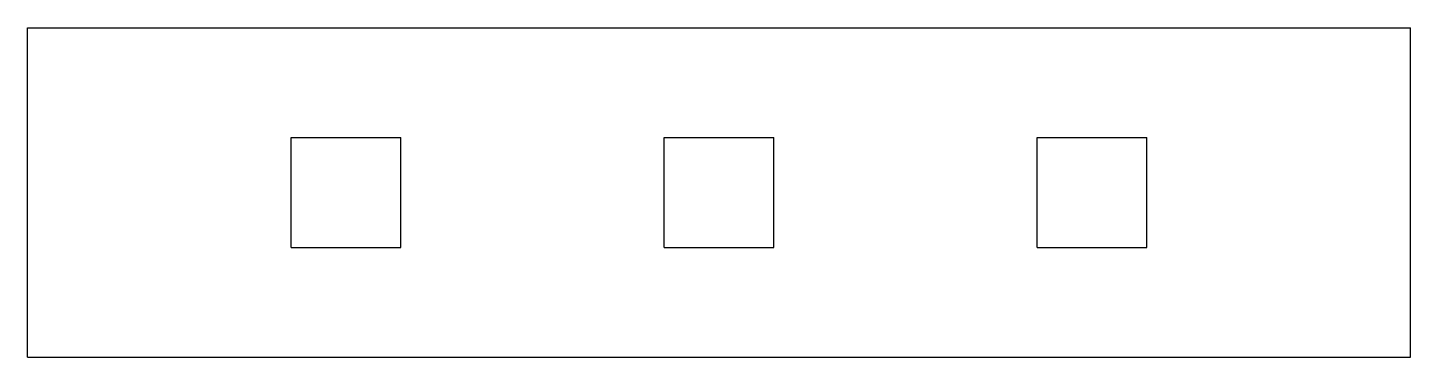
# Model space of a CAD drawing. Extents: x -12 to 51, y -7.5 to 7.5.
import ezdxf

# ---------------------------------------------------------------- set-up
doc = ezdxf.new("R2010")
doc.units = 0
doc.header["$MEASUREMENT"] = 0
doc.layers.add('MODELSKETCH_VISIBLE', color=7, linetype='CONTINUOUS')

msp = doc.modelspace()

# ---------------------------------------------------------------- linework, layer by layer
at = {"layer": 'MODELSKETCH_VISIBLE'}
for p, q in [((-12, -7.5), (-12, 7.5)), ((-12, 7.5), (51, 7.5)), ((51, -7.5), (51, 7.5)), ((0, 2.5), (5, 2.5)), ((0, -2.5), (0, 2.5)), ((5, -2.5), (5, 2.5)), ((17, -2.5), (17, 2.5)), ((17, 2.5), (22, 2.5)), ((22, -2.5), (22, 2.5)), ((34, -2.5), (34, 2.5)), ((34, 2.5), (39, 2.5)), ((39, -2.5), (39, 2.5)), ((0, -2.5), (5, -2.5)), ((17, -2.5), (22, -2.5)), ((34, -2.5), (39, -2.5)), ((-12, -7.5), (51, -7.5))]:
    msp.add_line(p, q, dxfattribs=at)

doc.saveas('drawing.dxf')
